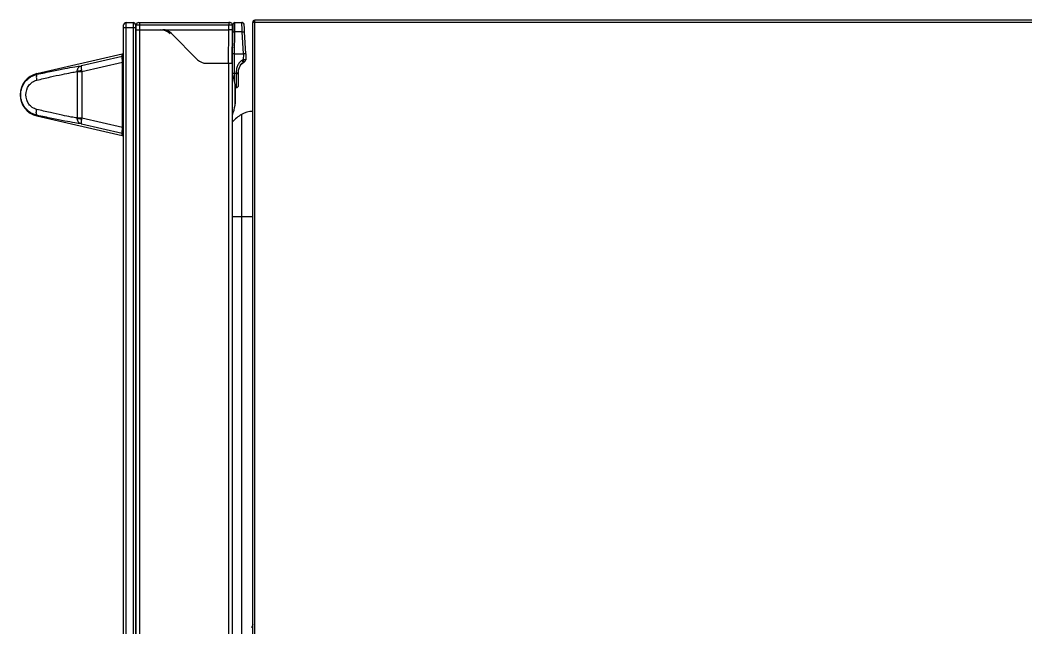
# Model space of a CAD drawing. Header units: millimetres. Extents: x 333 to 5627, y 435 to 3897.
# Drawn here: x 1675.7 to 2093.5, y 2210.6 to 2462.8 of the extents above; entities that cross this region are included whole.
import ezdxf

# ---------------------------------------------------------------- set-up
doc = ezdxf.new("R2010")
doc.units = ezdxf.units.MM
doc.header["$LTSCALE"] = 330
doc.layers.get('0').update_dxf_attribs({"linetype": 'CONTINUOUS'})
doc.layers.add('ASSI', color=7, linetype='CONTINUOUS')
doc.layers.add('GEOM', color=7, linetype='CONTINUOUS')

msp = doc.modelspace()

# ---------------------------------------------------------------- linework, layer by layer
at = {"color": 9, "linetype": 'Continuous'}
for p, q in [((1719.67, 2037.85), (1719.67, 2461.85)), ((1722.67, 2461.85), (1722.67, 2037.85)), ((1773.22, 1981.75), (1773.22, 2461.95)), ((1773.22, 2461.95), (2440.42, 2461.95)), ((1718.67, 2459.85), (1723.67, 2459.85)), ((1718.06, 2447.76), (1718.06, 2448.71)), ((1718.06, 2447.76), (1701.1, 2443.88)), ((1718.17, 2445.22), (1701.27, 2441.36)), ((1718.17, 2445.22), (1718.06, 2447.76)), ((1718.17, 2418.48), (1718.17, 2445.22)), ((1718.17, 2445.22), (1718.67, 2445.22)), ((1682.66, 2440.62), (1682.72, 2440.36)), ((1699.34, 2441.36), (1699.34, 2422.34)), ((1701.27, 2441.36), (1699.34, 2441.36)), ((1701.27, 2441.36), (1701.27, 2422.34)), ((1767.62, 2423.69), (1767.62, 2206.8)), ((1682.66, 2423.07), (1682.72, 2423.34)), ((1699.34, 2422.34), (1701.27, 2422.34)), ((1701.1, 2419.81), (1718.06, 2415.94)), ((1701.27, 2422.34), (1718.17, 2418.48)), ((1718.06, 2415.94), (1718.17, 2418.48)), ((1718.06, 2414.99), (1718.06, 2415.94)), ((1718.17, 2418.48), (1718.67, 2418.48)), ((1772.32, 2381.22), (1763.92, 2381.22))]:
    msp.add_line(p, q, dxfattribs=at)
at = {"color": 7, "linetype": 'Continuous'}
for p, q in [((1719.67, 2461.85), (1722.67, 2461.85)), ((1762.88, 2461.85), (1762.38, 2461.85)), ((1768.2, 2461.74), (1768.04, 2461.8)), ((1768.36, 2461.64), (1768.2, 2461.74)), ((1768.74, 2461.02), (1768.72, 2461.12)), ((1772.66, 2461.95), (1772.32, 2461.95)), ((1772.32, 1981.75), (1772.32, 2461.85)), ((1772.66, 2462.66), (1773.12, 2462.08)), ((1772.66, 2461.95), (1773.22, 2461.95)), ((1773.12, 2461.95), (1773.12, 2462.85)), ((2440.52, 2462.85), (1773.12, 2462.85)), ((1718.67, 2038.85), (1718.67, 2460.85)), ((1723.67, 2460.85), (1723.67, 2038.85)), ((1723.67, 2458.85), (1723.92, 2458.85)), ((1723.92, 2040.85), (1723.92, 2458.85)), ((1723.92, 2040.85), (1723.92, 2458.85)), ((1723.92, 2458.85), (1725.42, 2458.85)), ((1725.42, 2458.85), (1734.9, 2458.85)), ((1749.4, 2446.41), (1738.43, 2457.38)), ((1763.92, 2041.35), (1763.92, 2457.45)), ((1718.06, 2448.71), (1682.66, 2440.62)), ((1752.94, 2444.95), (1763.92, 2444.95)), ((1767.06, 2443.88), (1767.45, 2444.47)), ((1767.09, 2443.94), (1767.5, 2444.53)), ((1767.45, 2444.47), (1767.69, 2444.71)), ((1767.5, 2444.53), (1767.96, 2444.96)), ((1768.46, 2445.27), (1768.78, 2445.41)), ((1766.57, 2442.45), (1766.58, 2442.47)), ((1766.58, 2442.47), (1766.79, 2443.25)), ((1766.66, 2442.76), (1766.77, 2443.2)), ((1766.77, 2443.2), (1767.06, 2443.88)), ((1766.79, 2443.25), (1767.09, 2443.94)), ((1682.66, 2423.07), (1718.06, 2414.99))]:
    msp.add_line(p, q, dxfattribs=at)
for points in [[(1768.6, 2461.38), (1768.5, 2461.52), (1768.36, 2461.64)], [(1768.72, 2461.12), (1768.67, 2461.25), (1768.6, 2461.38)]]:
    msp.add_lwpolyline(points, dxfattribs=at)
for centre, radius, start, end in [((1719.67, 2460.85), 1, 90, 180), ((1722.67, 2460.85), 1, 0, 90), ((1762.88, 2460.85), 1, 1, 90), ((1764.88, 2461.1), 0.75, 90, 178.999), ((1773.22, 2461.95), 0.9, 96.3797, 180), ((1733.82, 2452.85), 6, 45, 89.9997), ((1734.9, 2453.85), 5, 45, 90), ((1763.72, 2452.1), 0.25, 321.8903, 336.7537), ((1752.94, 2449.95), 5, 225, 270), ((1763.44, 2444.35), 0.5, 12.7804, 15.4513), ((1684.67, 2431.85), 9, 102.8697, 257.1303), ((1777, 2408.68), 17.7, 121.9959, 137.6726), ((1771.86, 2416.9), 8, 86.7054, 121.9959)]:
    msp.add_arc(centre, radius, start, end, dxfattribs=at)
at = {"color": 9, "linetype": 'Continuous'}
for centre, radius, start, end in [((1718.17, 2447.27), 0.5, 0.0336, 102.8639), ((1697.3, 2441.36), 2.05, 359.9852, 2.6986), ((1659.24, 2433.77), 42.71, 10.2384, 10.8757), ((1697.3, 2422.34), 2.05, 357.3016, 0.0146), ((1658.9, 2429.99), 43.06, 349.1269, 349.759), ((1718.17, 2416.43), 0.5, 257.1361, 359.9664)]:
    msp.add_arc(centre, radius, start, end, dxfattribs=at)
at = {"color": 7, "linetype": 'Continuous'}
for centre, start_param, end_param in [((1718.17, 2448.22), -1.570796, 0.224479), ((1718.17, 2415.47), -3.366071, -1.570796)]:
    msp.add_ellipse(centre, major_axis=(0, 0.5), ratio=0.999359, start_param=start_param, end_param=end_param, dxfattribs=at)
for points, knots in [([(1772.41, 2461.9), (1772.39, 2461.89), (1772.35, 2461.88), (1772.32, 2461.86), (1772.32, 2461.85)], [0, 0, 0, 0, 0.680679, 1, 1, 1, 1]), ([(1772.66, 2461.95), (1772.64, 2461.94), (1772.55, 2461.93), (1772.47, 2461.91), (1772.41, 2461.9)], [0, 0, 0, 0, 0.299271, 1, 1, 1, 1])]:
    msp.add_open_spline(points, degree=3, knots=knots, dxfattribs=at)
at = {"color": 9, "linetype": 'Continuous'}
for points, knots in [([(1682.72, 2423.34), (1681.78, 2423.55), (1679.94, 2424.29), (1677.7, 2426.27), (1676.24, 2428.89), (1675.74, 2431.85), (1676.24, 2434.81), (1677.7, 2437.43), (1679.94, 2439.4), (1681.78, 2440.15), (1682.72, 2440.36)], [0, 0, 0, 0, 0.123777, 0.248768, 0.374303, 0.5, 0.625697, 0.751232, 0.876223, 1, 1, 1, 1]), ([(1682.72, 2440.36), (1682.62, 2440.32), (1682.45, 2440.03), (1682.36, 2439.21), (1682.44, 2438.46), (1682.55, 2437.92)], [0, 0, 0, 0, 0.128828, 0.3476, 1, 1, 1, 1]), ([(1682.55, 2437.92), (1684.44, 2438.37), (1687.96, 2439.2), (1692.75, 2440.26), (1696.45, 2441), (1698.53, 2441.37), (1699.34, 2441.46)], [0, 0, 0, 0, 0.339667, 0.63209, 0.857567, 1, 1, 1, 1]), ([(1682.72, 2440.36), (1684.78, 2440.8), (1688.62, 2441.62), (1693.84, 2442.67), (1697.91, 2443.42), (1700.2, 2443.79), (1701.1, 2443.88)], [0, 0, 0, 0, 0.337499, 0.628674, 0.85463, 1, 1, 1, 1]), ([(1699.34, 2441.46), (1699.33, 2442), (1699.65, 2443.1), (1700.6, 2443.76), (1701.1, 2443.88)], [0, 0, 0, 0, 0.514227, 1, 1, 1, 1]), ([(1701.19, 2441.83), (1700.8, 2441.8), (1700.26, 2441.75), (1699.64, 2441.6), (1699.42, 2441.51), (1699.34, 2441.46)], [0, 0, 0, 0, 0.620248, 0.850792, 1, 1, 1, 1]), ([(1701.1, 2443.88), (1701.07, 2443.87), (1701.03, 2443.8), (1700.99, 2443.59), (1701, 2443.18), (1701.06, 2442.56), (1701.14, 2442.08), (1701.19, 2441.83)], [0, 0, 0, 0, 0.03851, 0.101962, 0.313181, 0.623012, 1, 1, 1, 1]), ([(1682.55, 2425.77), (1681.9, 2425.93), (1680.66, 2426.5), (1678.74, 2428.42), (1677.69, 2431.85), (1678.74, 2435.27), (1680.66, 2437.2), (1681.9, 2437.77), (1682.55, 2437.92)], [0, 0, 0, 0, 0.12331, 0.249077, 0.5, 0.750923, 0.87669, 1, 1, 1, 1]), ([(1682.72, 2423.34), (1682.62, 2423.38), (1682.45, 2423.66), (1682.36, 2424.49), (1682.44, 2425.24), (1682.55, 2425.77)], [0, 0, 0, 0, 0.128828, 0.3476, 1, 1, 1, 1]), ([(1699.34, 2422.24), (1698.53, 2422.32), (1696.45, 2422.69), (1692.75, 2423.43), (1687.96, 2424.5), (1684.44, 2425.32), (1682.55, 2425.77)], [0, 0, 0, 0, 0.142433, 0.36791, 0.660333, 1, 1, 1, 1]), ([(1701.1, 2419.81), (1700.2, 2419.91), (1697.91, 2420.27), (1693.84, 2421.02), (1688.62, 2422.08), (1684.78, 2422.89), (1682.72, 2423.34)], [0, 0, 0, 0, 0.14537, 0.371326, 0.662501, 1, 1, 1, 1]), ([(1701.1, 2419.81), (1700.6, 2419.94), (1699.65, 2420.6), (1699.33, 2421.7), (1699.34, 2422.24)], [0, 0, 0, 0, 0.485774, 1, 1, 1, 1]), ([(1699.34, 2422.24), (1699.42, 2422.18), (1699.64, 2422.1), (1700.26, 2421.95), (1700.8, 2421.89), (1701.19, 2421.87)], [0, 0, 0, 0, 0.149208, 0.379752, 1, 1, 1, 1]), ([(1701.19, 2421.87), (1701.14, 2421.61), (1701.06, 2421.14), (1701, 2420.52), (1700.99, 2420.1), (1701.03, 2419.89), (1701.07, 2419.83), (1701.1, 2419.81)], [0, 0, 0, 0, 0.376992, 0.686823, 0.898044, 0.9615, 1, 1, 1, 1])]:
    msp.add_open_spline(points, degree=3, knots=knots, dxfattribs=at)
at = {"layer": 'ASSI', "color": 9, "linetype": 'Continuous'}
for p, q in [((1725.42, 2040.85), (1725.42, 2458.85)), ((1764.98, 2427.53), (1764.98, 2436.16))]:
    msp.add_line(p, q, dxfattribs=at)
at = {"layer": 'ASSI', "color": 7, "linetype": 'Continuous'}
for p, q in [((1764.98, 2436.16), (1765.02, 2435.65)), ((1765.02, 2435.62), (1765.02, 2428.05)), ((1764.98, 2427.53), (1765.02, 2428.05))]:
    msp.add_line(p, q, dxfattribs=at)
for centre, radius, start, end in [((1684.67, 2431.85), 9, 102.8601, 257.1399), ((1740.35, 2431.85), 25, 9.9419, 19.5117), ((1740.35, 2431.85), 25, 340.4883, 350.0581), ((1795.88, 2203.55), 25, 160.4883, 163.7266)]:
    msp.add_arc(centre, radius, start, end, dxfattribs=at)
at = {"layer": 'GEOM', "color": 7, "linetype": 'Continuous'}
for p, q in [((1724.92, 2461.85), (1762.88, 2461.85)), ((1763.92, 2448.85), (1764.13, 2461.11)), ((1764.88, 2461.85), (1767.76, 2461.85)), ((1723.92, 2458.85), (1723.92, 2460.85)), ((1723.92, 2458.85), (1725.42, 2458.85)), ((1734.9, 2458.85), (1762.42, 2458.85)), ((1763.8, 2444.95), (1763.92, 2458.85)), ((1763.92, 2458.85), (1763.88, 2460.86)), ((1768.8, 2460.33), (1768.79, 2460.58)), ((1768.82, 2460.02), (1768.8, 2460.33)), ((1768.85, 2459.65), (1768.82, 2460.02)), ((1768.88, 2458.96), (1768.85, 2459.65)), ((1768.94, 2457.95), (1768.88, 2458.96)), ((1769.42, 2448.85), (1768.94, 2457.95)), ((1763.96, 2440.07), (1763.92, 2448.85)), ((1764.67, 2448.85), (1768.42, 2448.85)), ((1769.42, 2448.85), (1769.37, 2446.31)), ((1767.06, 2443.88), (1767.45, 2444.47)), ((1767.09, 2443.94), (1767.5, 2444.53)), ((1767.5, 2444.53), (1767.99, 2444.99)), ((1767.99, 2444.99), (1768.46, 2445.27)), ((1768.18, 2445.1), (1768.38, 2445.23)), ((1768.46, 2445.27), (1768.78, 2445.41)), ((1766.42, 2440.81), (1766.46, 2441.62)), ((1766.42, 2435.85), (1766.42, 2440.81)), ((1766.42, 2440.77), (1766.42, 2440.81)), ((1766.42, 2440.63), (1766.42, 2440.77)), ((1766.46, 2441.62), (1766.58, 2442.47)), ((1766.58, 2442.47), (1766.79, 2443.25)), ((1766.66, 2442.76), (1766.77, 2443.2)), ((1766.77, 2443.2), (1767.06, 2443.88)), ((1766.79, 2443.25), (1767.09, 2443.94)), ((1765.02, 2434.85), (1765.42, 2434.85))]:
    msp.add_line(p, q, dxfattribs=at)
at = {"layer": 'GEOM', "color": 9, "linetype": 'Continuous'}
for p, q in [((1725.42, 2458.85), (1725.42, 2461.85)), ((1762.38, 2461.85), (1762.38, 2460.86)), ((1764.83, 2457.92), (1764.88, 2461.85)), ((1725.42, 2460.86), (1762.38, 2460.86)), ((1762.3, 2444.95), (1762.42, 2458.85)), ((1762.42, 2458.85), (1762.38, 2460.86)), ((1763.91, 2457.45), (1763.92, 2457.45)), ((1764.67, 2448.85), (1764.83, 2457.92)), ((1767.94, 2457.92), (1764.83, 2457.92)), ((1768.42, 2448.85), (1767.94, 2457.92)), ((1764.7, 2440.82), (1764.67, 2448.85)), ((1768.42, 2448.85), (1768.37, 2446.32)), ((1762.42, 2054.75), (1762.42, 2444.95)), ((1763.92, 2446.55), (1763.81, 2446.55)), ((1764.7, 2440.82), (1765.42, 2440.82)), ((1764.72, 2437.35), (1764.7, 2440.82)), ((1765.42, 2440.53), (1765.42, 2434.85)), ((1766.42, 2440.81), (1766.42, 2440.81))]:
    msp.add_line(p, q, dxfattribs=at)
at = {"layer": 'GEOM', "color": 7, "linetype": 'Continuous'}
for points in [[(1768.79, 2460.58), (1768.78, 2460.67), (1768.77, 2460.76), (1768.77, 2460.83), (1768.76, 2460.89), (1768.75, 2460.95), (1768.74, 2461.02), (1768.72, 2461.12), (1768.67, 2461.25), (1768.59, 2461.39), (1768.49, 2461.52), (1768.36, 2461.64), (1768.2, 2461.74), (1768.01, 2461.81), (1767.8, 2461.85), (1767.76, 2461.85)], [(1767.45, 2444.47), (1767.92, 2444.93), (1767.96, 2444.96)]]:
    msp.add_lwpolyline(points, dxfattribs=at)
for centre, radius, start, end in [((1724.92, 2460.85), 1, 90.0002, 180), ((1762.88, 2460.85), 1, 1, 90), ((1764.88, 2461.1), 0.75, 90, 178.999), ((1767.75, 2460.85), 1, 3.0018, 89.5443), ((1763.72, 2452.1), 0.25, 321.8903, 359.0038), ((1763.44, 2444.35), 0.5, 0.25, 15.4513), ((1768.37, 2446.32), 1, 294.2786, 359.0058), ((1765.42, 2435.85), 1, 270, 360)]:
    msp.add_arc(centre, radius, start, end, dxfattribs=at)
at = {"layer": 'GEOM', "color": 9, "linetype": 'Continuous'}
for centre, radius, start, end in [((1761.79, 2444.34), 2.15, 0.2255, 7.6712), ((1839.7, 2288.1), 173.56, 114.2649, 114.3815), ((1788.03, 2440.53), 22.61, 179.267, 179.993)]:
    msp.add_arc(centre, radius, start, end, dxfattribs=at)
for points, knots in [([(1767.94, 2457.92), (1767.93, 2458.17), (1767.91, 2458.68), (1767.88, 2459.41), (1767.85, 2460.08), (1767.83, 2460.66), (1767.81, 2461.09), (1767.79, 2461.37), (1767.78, 2461.54), (1767.77, 2461.66), (1767.77, 2461.76), (1767.76, 2461.81), (1767.76, 2461.85), (1767.75, 2461.85)], [0, 0, 0, 0, 0.195851, 0.383692, 0.556476, 0.707714, 0.831723, 0.88201, 0.923839, 0.956802, 0.980603, 0.995016, 1, 1, 1, 1]), ([(1723.92, 2460.85), (1723.92, 2460.85), (1723.93, 2460.85), (1723.95, 2460.85), (1723.99, 2460.85), (1724.06, 2460.86), (1724.19, 2460.86), (1724.37, 2460.86), (1724.59, 2460.86), (1724.95, 2460.86), (1725.23, 2460.86), (1725.42, 2460.86)], [0, 0, 0, 0, 0.004954, 0.019386, 0.043253, 0.076319, 0.168726, 0.293067, 0.44457, 0.617415, 1, 1, 1, 1]), ([(1762.38, 2460.86), (1762.57, 2460.87), (1762.85, 2460.87), (1763.21, 2460.87), (1763.43, 2460.87), (1763.61, 2460.87), (1763.74, 2460.87), (1763.81, 2460.87), (1763.85, 2460.87), (1763.87, 2460.87), (1763.88, 2460.87), (1763.88, 2460.86)], [0, 0, 0, 0, 0.382583, 0.555423, 0.706921, 0.831259, 0.923666, 0.956733, 0.980603, 0.995042, 1, 1, 1, 1]), ([(1764.08, 2457.92), (1764.08, 2457.92), (1764.11, 2457.92), (1764.14, 2457.92), (1764.21, 2457.92), (1764.3, 2457.92), (1764.41, 2457.92), (1764.59, 2457.92), (1764.73, 2457.92), (1764.83, 2457.92)], [0, 0, 0, 0, 0.019526, 0.07648, 0.168879, 0.293232, 0.44466, 0.617436, 1, 1, 1, 1]), ([(1767.94, 2457.92), (1768.07, 2457.92), (1768.25, 2457.93), (1768.49, 2457.94), (1768.64, 2457.95), (1768.76, 2457.95), (1768.85, 2457.96), (1768.9, 2457.95), (1768.94, 2457.96), (1768.94, 2457.95)], [0, 0, 0, 0, 0.382606, 0.555381, 0.706798, 0.83114, 0.923527, 0.980475, 1, 1, 1, 1]), ([(1763.92, 2451.36), (1763.93, 2451.36), (1763.94, 2451.35), (1763.96, 2451.36), (1763.96, 2451.36)], [0, 0, 0, 0, 0.747834, 1, 1, 1, 1]), ([(1768.05, 2446.17), (1767.57, 2445.96), (1766.72, 2445.3), (1765.9, 2443.93), (1765.5, 2442.4), (1765.43, 2441.35), (1765.42, 2440.82)], [0, 0, 0, 0, 0.249175, 0.498991, 0.749327, 1, 1, 1, 1]), ([(1769.37, 2446.31), (1769.37, 2446.31), (1769.33, 2446.3), (1769.29, 2446.31), (1769.19, 2446.31), (1769.07, 2446.31), (1768.92, 2446.31), (1768.68, 2446.31), (1768.5, 2446.32), (1768.37, 2446.32)], [0, 0, 0, 0, 0.019319, 0.076313, 0.168736, 0.293128, 0.444586, 0.617387, 1, 1, 1, 1]), ([(1763.95, 2440.82), (1763.95, 2440.82), (1763.98, 2440.83), (1764.01, 2440.82), (1764.09, 2440.82), (1764.18, 2440.82), (1764.29, 2440.82), (1764.47, 2440.82), (1764.61, 2440.82), (1764.7, 2440.82)], [0, 0, 0, 0, 0.019256, 0.076153, 0.168555, 0.292945, 0.444433, 0.617283, 1, 1, 1, 1]), ([(1766.42, 2440.81), (1766.39, 2440.8), (1766.33, 2440.81), (1766.24, 2440.81), (1766.06, 2440.81), (1765.78, 2440.82), (1765.55, 2440.82), (1765.42, 2440.82)], [0, 0, 0, 0, 0.079585, 0.172701, 0.297173, 0.620041, 1, 1, 1, 1]), ([(1766.42, 2440.59), (1766.42, 2440.58), (1766.38, 2440.57), (1766.33, 2440.56), (1766.24, 2440.56), (1766.06, 2440.55), (1765.78, 2440.54), (1765.55, 2440.53), (1765.42, 2440.53)], [0, 0, 0, 0, 0.021664, 0.079148, 0.171594, 0.295709, 0.618875, 1, 1, 1, 1])]:
    msp.add_open_spline(points, degree=3, knots=knots, dxfattribs=at)
at = {"layer": 'GEOM', "color": 7, "linetype": 'Continuous'}
for points, knots in [([(1763.92, 2458.85), (1763.88, 2458.85), (1763.38, 2458.86), (1762.88, 2458.85), (1762.42, 2458.85)], [0, 0, 0, 0, 0.07612, 1, 1, 1, 1]), ([(1764.67, 2448.85), (1764.57, 2448.85), (1764.32, 2448.85), (1764.07, 2448.85), (1763.92, 2448.85)], [0, 0, 0, 0, 0.382731, 1, 1, 1, 1]), ([(1769.42, 2448.85), (1769.44, 2448.85), (1769.12, 2448.86), (1768.99, 2448.84), (1768.6, 2448.85), (1768.42, 2448.85)], [0, 0, 0, 0, 0.075001, 0.44322, 1, 1, 1, 1])]:
    msp.add_open_spline(points, degree=3, knots=knots, dxfattribs=at)
at = {"layer": 'GEOM', "color": 9, "linetype": 'Continuous'}
for points in [[(1763.92, 2451.58), (1763.95, 2451.51), (1763.96, 2451.43), (1763.96, 2451.36)], [(1768.46, 2445.27), (1768.32, 2445.57), (1768.19, 2445.87), (1768.05, 2446.17)], [(1768.78, 2445.41), (1768.64, 2445.71), (1768.51, 2446.02), (1768.37, 2446.32)]]:
    msp.add_open_spline(points, degree=3, dxfattribs=at)

doc.saveas('drawing.dxf')
